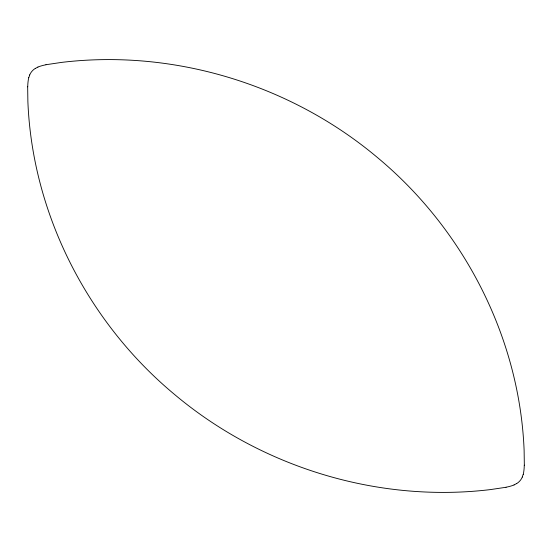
<?xml version="1.0" encoding="UTF-8"?>
<svg xmlns="http://www.w3.org/2000/svg" width="552" height="552" viewBox="0 0 552 552"><rect width="100%" height="100%" fill="white"/><g stroke="black" fill="none" stroke-linecap="round" stroke-linejoin="round"><path stroke-width="0.83" d="M27.669 86.816L27.876 101.444C32.306 213.955 87.844 322.195 174.073 394.059C260.71 467.137 377.713 503.134 490.411 489.596L506.06 487.271M524.331 465.177L524.124 450.549C519.701 338.038 464.156 229.804 377.927 157.941C291.29 84.856 174.287 48.859 61.589 62.397L45.94 64.722M28.807 77.673L29.732 74.927M523.192 474.32L522.268 477.073M35.335 68.441L37.936 67.096M516.665 483.552L514.064 484.897M514.091 484.973A45.685 44.546 23.5 0 1 506.046 487.216M522.302 477.087A14.78 14.414 23.5 0 1 516.686 483.587M524.255 465.177A47.755 46.568 23.5 0 1 523.289 474.341M37.909 67.027A45.685 44.546 23.5 0 1 45.954 64.777M29.698 74.906A14.78 14.414 23.5 0 1 35.314 68.407M27.745 86.816A47.755 46.568 23.5 0 1 28.711 77.653"/></g></svg>
